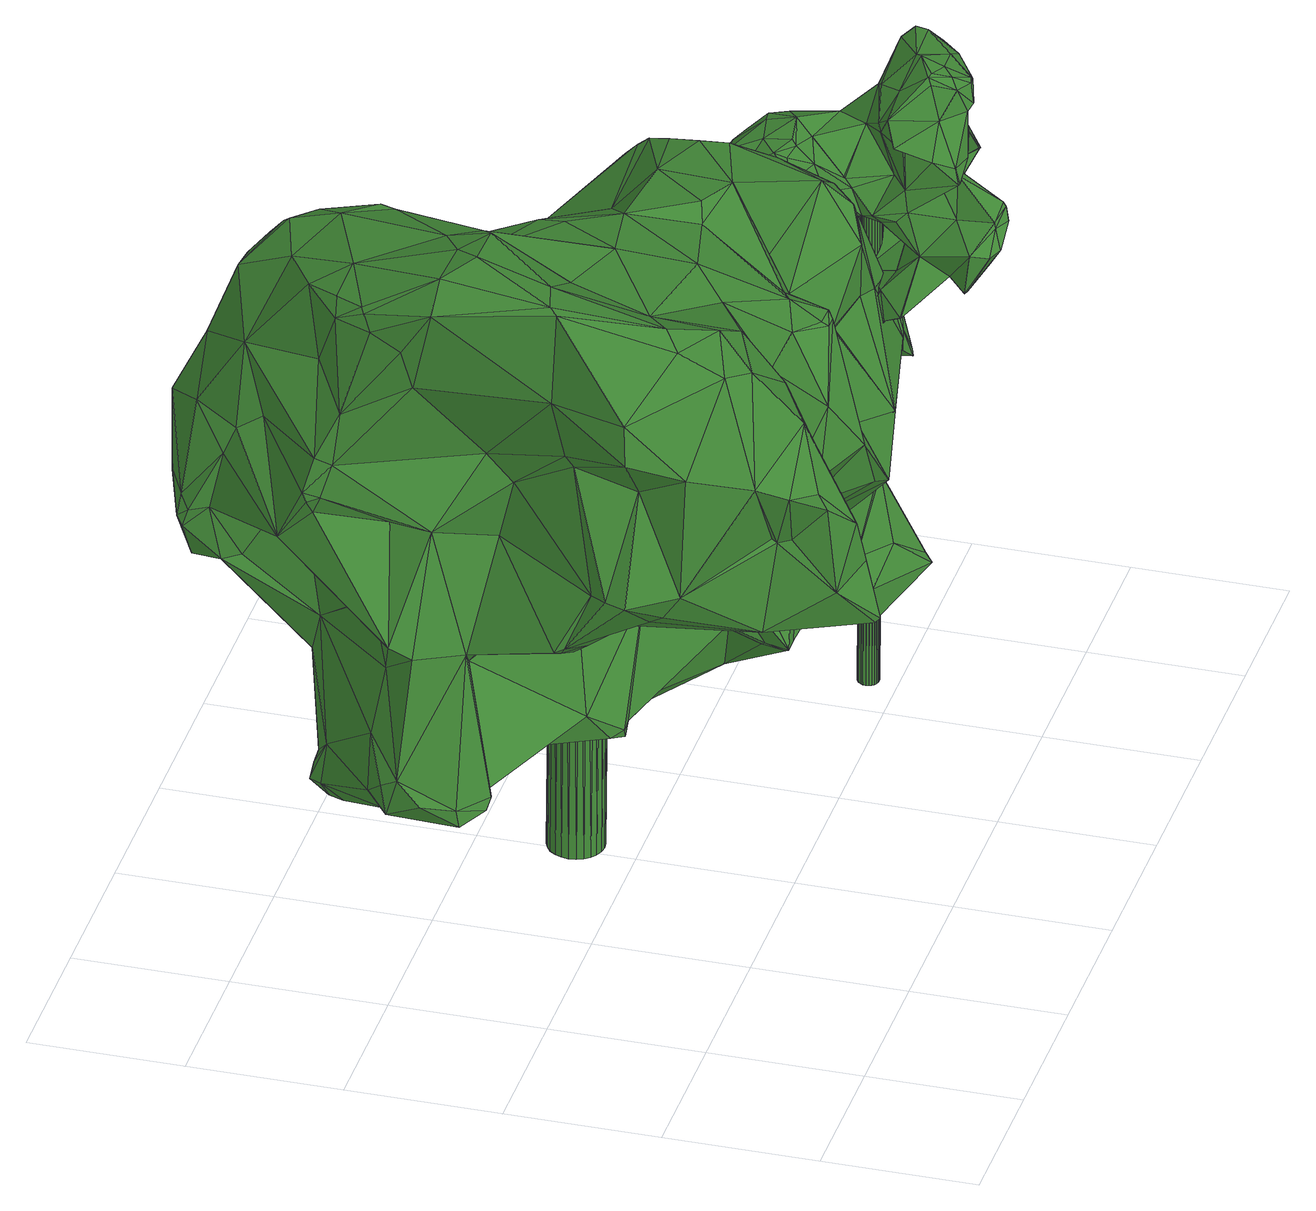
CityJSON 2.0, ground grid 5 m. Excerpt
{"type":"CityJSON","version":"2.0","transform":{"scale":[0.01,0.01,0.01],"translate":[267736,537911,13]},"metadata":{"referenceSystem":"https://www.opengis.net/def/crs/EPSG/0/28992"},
"CityObjects":{
"tree1":{"type":"SolitaryVegetationObject","attributes":{"gtid":19,"crown_width_m":21.05,"crown_median_z":27.2,"crown_r50_m":0.529,"crown_porosity":0.832,"trunk_H_m":13.87,"trunk_DBH_m":1.8,"trunk_radius_m":0.899,"trunk_base_height_m":13.33,"original_gtid":"19"},"geometry":[{"type":"Solid","lod":"3","boundaries":[[[[0,1,2]],[[3,4,5]],[[6,7,8]],[[9,10,11]],[[12,13,14]],[[15,16,17]],[[18,19,20]],[[21,22,23]],[[24,25,26]],[[27,28,29]],[[10,30,11]],[[31,32,33]],[[34,35,36]],[[37,34,36]],[[25,24,38]],[[39,40,41]],[[32,42,43]],[[44,45,46]],[[44,46,47]],[[48,34,37]],[[49,22,50]],[[51,52,53]],[[54,55,56]],[[49,50,57]],[[33,58,31]],[[59,60,61]],[[62,63,64]],[[65,66,67]],[[68,64,69]],[[70,71,72]],[[29,28,26]],[[31,26,28]],[[73,74,75]],[[76,77,78]],[[78,77,79]],[[80,81,43]],[[82,81,80]],[[21,50,22]],[[2,83,84]],[[82,85,81]],[[29,86,27]],[[87,32,88]],[[89,90,91]],[[92,93,94]],[[87,33,32]],[[95,96,97]],[[98,99,100]],[[68,101,62]],[[102,103,104]],[[105,106,107]],[[108,61,109]],[[110,111,20]],[[112,111,110]],[[113,114,115]],[[116,117,4]],[[76,78,118]],[[29,25,86]],[[119,55,120]],[[121,120,122]],[[70,123,6]],[[36,35,124]],[[125,126,127]],[[128,127,126]],[[129,130,131]],[[100,99,132]],[[133,5,4]],[[44,49,45]],[[134,135,136]],[[137,138,139]],[[137,139,85]],[[140,116,3]],[[78,141,118]],[[142,141,78]],[[143,144,145]],[[2,1,146]],[[75,74,24]],[[63,19,147]],[[148,149,138]],[[150,151,152]],[[150,152,153]],[[154,35,155]],[[156,61,108]],[[157,158,159]],[[160,161,5]],[[116,4,3]],[[162,163,164]],[[165,116,79]],[[166,167,1]],[[160,168,169]],[[129,68,170]],[[171,172,173]],[[174,175,176]],[[177,178,179]],[[168,60,59]],[[7,180,170]],[[160,163,162]],[[37,96,48]],[[181,96,37]],[[182,152,151]],[[85,183,184]],[[83,40,185]],[[7,170,68]],[[186,187,188]],[[189,188,187]],[[181,97,96]],[[63,62,19]],[[190,189,48]],[[191,124,154]],[[97,136,192]],[[193,114,113]],[[32,43,88]],[[50,21,193]],[[50,193,123]],[[137,82,9]],[[194,195,196]],[[194,196,155]],[[97,192,95]],[[197,192,135]],[[197,95,192]],[[198,199,53]],[[200,124,191]],[[39,185,40]],[[201,197,202]],[[135,202,197]],[[6,8,203]],[[140,142,116]],[[204,42,40]],[[191,205,200]],[[200,205,138]],[[202,135,206]],[[205,191,155]],[[155,148,205]],[[43,204,80]],[[193,173,207]],[[123,113,208]],[[6,123,208]],[[115,208,113]],[[198,209,199]],[[154,124,35]],[[195,194,34]],[[69,64,63]],[[55,54,122]],[[27,210,28]],[[166,1,211]],[[48,189,34]],[[48,212,190]],[[96,212,48]],[[92,94,213]],[[68,69,7]],[[7,69,8]],[[55,119,59]],[[148,138,205]],[[68,62,64]],[[15,214,16]],[[198,16,214]],[[88,184,75]],[[26,25,29]],[[8,69,63]],[[199,209,215]],[[216,177,14]],[[191,154,155]],[[116,165,117]],[[127,174,125]],[[162,217,160]],[[216,14,13]],[[81,85,184]],[[81,184,88]],[[24,74,218]],[[2,84,130]],[[131,130,84]],[[219,220,221]],[[31,58,26]],[[67,222,223]],[[147,18,224]],[[0,211,1]],[[12,225,24]],[[14,225,12]],[[49,23,22]],[[3,5,161]],[[117,133,4]],[[3,161,169]],[[160,169,161]],[[226,168,59]],[[41,31,210]],[[197,201,104]],[[197,104,95]],[[217,227,228]],[[53,52,229]],[[53,229,198]],[[193,113,123]],[[230,231,26]],[[232,183,139]],[[85,139,183]],[[33,87,58]],[[66,164,163]],[[170,233,234]],[[235,159,236]],[[63,147,203]],[[63,203,8]],[[138,11,200]],[[137,11,138]],[[200,11,30]],[[237,188,238]],[[133,163,160]],[[133,160,5]],[[224,203,147]],[[170,234,129]],[[85,82,137]],[[3,169,140]],[[36,206,134]],[[36,134,37]],[[124,206,36]],[[9,11,137]],[[80,9,82]],[[17,71,15]],[[239,240,241]],[[240,94,241]],[[242,30,10]],[[43,81,88]],[[121,44,120]],[[136,97,181]],[[132,118,89]],[[243,244,245]],[[243,246,244]],[[136,181,37]],[[37,134,136]],[[206,135,134]],[[247,248,249]],[[192,136,135]],[[46,45,250]],[[251,212,103]],[[71,70,203]],[[71,203,224]],[[252,213,243]],[[18,147,19]],[[253,254,255]],[[86,38,256]],[[27,86,256]],[[257,214,15]],[[190,251,156]],[[116,142,79]],[[258,259,248]],[[260,140,261]],[[260,261,262]],[[28,210,31]],[[153,152,222]],[[222,152,182]],[[6,203,70]],[[263,73,264]],[[24,218,12]],[[265,242,266]],[[167,266,242]],[[232,267,268]],[[155,196,148]],[[168,140,169]],[[145,269,125]],[[260,262,270]],[[271,21,23]],[[271,23,102]],[[139,128,126]],[[138,149,128]],[[80,146,9]],[[65,223,144]],[[53,272,51]],[[237,273,274]],[[275,258,276]],[[277,13,12]],[[236,159,158]],[[80,204,146]],[[53,199,278]],[[208,180,6]],[[279,127,195]],[[46,280,47]],[[61,281,59]],[[43,42,204]],[[132,99,76]],[[195,34,282]],[[195,282,279]],[[283,101,68]],[[103,23,122]],[[67,223,65]],[[146,204,83]],[[234,284,129]],[[285,255,286]],[[253,255,285]],[[9,146,10]],[[283,129,101]],[[59,281,55]],[[138,128,139]],[[24,225,38]],[[107,93,92]],[[41,32,31]],[[166,211,172]],[[257,287,209]],[[98,100,288]],[[289,262,261]],[[24,231,75]],[[75,231,290]],[[39,291,292]],[[47,120,44]],[[258,293,259]],[[209,198,214]],[[209,214,257]],[[156,281,61]],[[267,125,269]],[[267,269,294]],[[101,129,131]],[[277,12,218]],[[119,120,47]],[[54,56,103]],[[51,249,245]],[[272,249,51]],[[62,111,112]],[[217,168,160]],[[30,265,200]],[[200,265,124]],[[30,242,265]],[[124,266,206]],[[265,266,124]],[[215,18,20]],[[215,287,18]],[[256,293,275]],[[275,276,291]],[[139,126,232]],[[13,295,216]],[[261,140,168]],[[275,293,258]],[[296,56,281]],[[164,144,162]],[[230,87,231]],[[252,92,213]],[[229,297,298]],[[257,15,224]],[[294,277,263]],[[106,256,38]],[[148,196,149]],[[253,16,229]],[[93,179,178]],[[42,32,41]],[[207,115,114]],[[173,172,207]],[[207,172,0]],[[271,173,193]],[[21,271,193]],[[102,23,103]],[[193,207,114]],[[232,268,183]],[[121,49,44]],[[244,297,52]],[[143,145,125]],[[89,299,132]],[[246,243,158]],[[66,144,164]],[[107,106,93]],[[287,257,18]],[[162,227,217]],[[145,223,182]],[[145,216,295]],[[295,300,145]],[[295,277,300]],[[295,13,277]],[[223,222,182]],[[143,125,301]],[[112,20,19]],[[112,19,62]],[[302,111,101]],[[142,260,141]],[[248,20,303]],[[158,299,236]],[[299,91,236]],[[299,89,91]],[[298,254,253]],[[298,253,229]],[[261,168,304]],[[78,79,142]],[[79,77,165]],[[117,165,77]],[[305,46,250]],[[46,305,280]],[[235,280,305]],[[163,133,77]],[[117,77,133]],[[163,77,66]],[[215,209,287]],[[59,119,306]],[[47,306,119]],[[66,77,67]],[[235,157,159]],[[224,15,71]],[[220,286,221]],[[248,247,20]],[[247,215,20]],[[246,297,244]],[[298,297,246]],[[144,227,162]],[[301,227,143]],[[103,122,54]],[[70,72,307]],[[123,70,307]],[[153,76,150]],[[109,61,60]],[[126,267,232]],[[202,308,201]],[[173,271,104]],[[173,104,201]],[[102,104,271]],[[217,228,309]],[[186,309,228]],[[301,228,227]],[[186,228,301]],[[241,310,150]],[[73,263,277]],[[38,86,25]],[[167,242,311]],[[167,311,1]],[[38,225,106]],[[234,233,284]],[[294,300,277]],[[223,145,144]],[[291,276,302]],[[65,144,66]],[[0,312,284]],[[39,292,185]],[[151,150,310]],[[101,131,313]],[[302,101,313]],[[260,142,140]],[[132,314,243]],[[132,243,315]],[[243,314,158]],[[299,158,314]],[[207,0,284]],[[122,23,49]],[[275,39,210]],[[144,143,227]],[[105,256,106]],[[57,50,250]],[[294,269,300]],[[291,302,313]],[[239,288,315]],[[239,241,288]],[[172,211,0]],[[249,252,245]],[[93,241,94]],[[243,245,252]],[[316,301,125]],[[300,269,145]],[[276,317,302]],[[111,302,317]],[[241,150,98]],[[14,177,225]],[[115,284,233]],[[207,284,115]],[[41,40,42]],[[83,204,40]],[[18,257,224]],[[283,68,129]],[[251,190,212]],[[235,305,219]],[[235,219,221]],[[176,301,316]],[[256,210,27]],[[256,275,210]],[[220,307,318]],[[307,220,219]],[[121,122,49]],[[57,45,49]],[[306,91,90]],[[306,90,289]],[[219,250,307]],[[57,250,45]],[[305,250,219]],[[47,280,91]],[[281,56,55]],[[67,153,222]],[[67,77,153]],[[76,153,77]],[[254,221,286]],[[285,286,220]],[[17,72,71]],[[195,127,196]],[[313,292,291]],[[313,319,292]],[[10,311,242]],[[150,99,98]],[[105,293,256]],[[259,293,105]],[[107,259,105]],[[76,99,150]],[[39,275,291]],[[128,196,127]],[[149,196,128]],[[296,281,156]],[[101,111,62]],[[112,110,20]],[[106,225,320]],[[106,320,93]],[[307,72,318]],[[220,72,285]],[[220,318,72]],[[285,17,16]],[[17,285,72]],[[130,0,2]],[[126,125,267]],[[84,83,185]],[[270,289,90]],[[236,280,235]],[[91,280,236]],[[270,90,89]],[[186,274,309]],[[217,309,274]],[[274,273,217]],[[41,210,321]],[[39,321,210]],[[39,41,321]],[[286,255,254]],[[282,34,187]],[[189,187,34]],[[282,187,186]],[[282,186,279]],[[146,1,311]],[[146,311,10]],[[258,317,276]],[[20,317,258]],[[74,73,218]],[[6,180,7]],[[213,240,243]],[[240,213,94]],[[249,248,259]],[[155,35,194]],[[176,175,186]],[[186,175,279]],[[237,238,109]],[[171,173,308]],[[156,322,190]],[[108,322,156]],[[34,194,35]],[[76,118,132]],[[173,201,308]],[[296,156,251]],[[247,272,278]],[[84,185,319]],[[185,292,319]],[[118,141,89]],[[89,141,260]],[[130,312,0]],[[221,254,157]],[[221,157,235]],[[253,285,16]],[[93,320,177]],[[225,177,320]],[[270,262,289]],[[98,288,241]],[[217,60,168]],[[273,60,217]],[[237,186,188]],[[237,274,186]],[[229,52,297]],[[20,258,303]],[[248,303,258]],[[323,157,246]],[[298,246,157]],[[298,157,254]],[[323,158,157]],[[323,246,158]],[[109,238,108]],[[132,288,100]],[[132,315,288]],[[259,252,249]],[[259,107,92]],[[259,92,252]],[[310,178,177]],[[261,304,289]],[[168,226,304]],[[91,306,47]],[[104,103,324]],[[104,324,95]],[[226,59,306]],[[306,289,304]],[[226,306,304]],[[166,172,171]],[[277,218,73]],[[93,177,179]],[[270,89,260]],[[131,84,313]],[[84,319,313]],[[284,312,129]],[[238,188,322]],[[308,325,171]],[[166,171,325]],[[166,325,167]],[[238,322,108]],[[237,60,273]],[[176,186,301]],[[174,279,175]],[[51,244,52]],[[237,109,60]],[[51,245,244]],[[247,249,272]],[[310,177,326]],[[216,326,177]],[[189,190,322]],[[26,58,230]],[[176,316,174]],[[127,279,174]],[[316,125,174]],[[20,111,317]],[[145,326,216]],[[151,326,145]],[[182,151,145]],[[151,310,326]],[[123,250,50]],[[123,307,250]],[[103,212,96]],[[215,278,199]],[[247,278,215]],[[53,278,272]],[[88,231,87]],[[290,231,88]],[[146,83,2]],[[239,315,243]],[[243,240,239]],[[93,178,241]],[[241,178,310]],[[115,180,208]],[[263,268,294]],[[267,294,268]],[[132,299,314]],[[251,56,296]],[[251,103,56]],[[264,183,268]],[[264,268,263]],[[55,122,120]],[[75,290,88]],[[308,202,325]],[[229,16,198]],[[206,325,202]],[[189,322,188]],[[183,264,184]],[[266,325,206]],[[167,325,266]],[[75,264,73]],[[184,264,75]],[[95,324,96]],[[103,96,324]],[[129,312,130]],[[87,230,58]],[[24,26,231]],[[170,180,233]],[[233,180,115]],[[327,328,329]],[[327,329,330]],[[330,329,331]],[[330,331,332]],[[329,328,333]],[[329,333,331]],[[331,333,334]],[[331,334,332]],[[333,328,335]],[[333,335,334]],[[334,335,336]],[[334,336,332]],[[335,328,337]],[[335,337,336]],[[336,337,338]],[[336,338,332]],[[337,328,339]],[[337,339,338]],[[338,339,340]],[[338,340,332]],[[339,328,341]],[[339,341,340]],[[340,341,342]],[[340,342,332]],[[341,328,343]],[[341,343,342]],[[342,343,344]],[[342,344,332]],[[343,328,345]],[[343,345,344]],[[344,345,346]],[[344,346,332]],[[345,328,347]],[[345,347,346]],[[346,347,348]],[[346,348,332]],[[347,328,349]],[[347,349,348]],[[348,349,350]],[[348,350,332]],[[349,328,351]],[[349,351,350]],[[350,351,352]],[[350,352,332]],[[351,328,353]],[[351,353,352]],[[352,353,354]],[[352,354,332]],[[353,328,355]],[[353,355,354]],[[354,355,356]],[[354,356,332]],[[355,328,357]],[[355,357,356]],[[356,357,358]],[[356,358,332]],[[357,328,359]],[[357,359,358]],[[358,359,360]],[[358,360,332]],[[359,328,361]],[[359,361,360]],[[360,361,362]],[[360,362,332]],[[361,328,363]],[[361,363,362]],[[362,363,364]],[[362,364,332]],[[363,328,365]],[[363,365,364]],[[364,365,366]],[[364,366,332]],[[365,328,367]],[[365,367,366]],[[366,367,368]],[[366,368,332]],[[367,328,369]],[[367,369,368]],[[368,369,370]],[[368,370,332]],[[369,328,371]],[[369,371,370]],[[370,371,372]],[[370,372,332]],[[371,328,373]],[[371,373,372]],[[372,373,374]],[[372,374,332]],[[373,328,375]],[[373,375,374]],[[374,375,376]],[[374,376,332]],[[375,328,327]],[[375,327,376]],[[376,327,330]],[[376,330,332]]]]}]},
"tree2":{"type":"SolitaryVegetationObject","attributes":{"gtid":37,"crown_width_m":7.68,"crown_median_z":29.99,"crown_r50_m":0.344,"crown_porosity":0.895,"trunk_H_m":16.76,"trunk_DBH_m":0.678,"trunk_radius_m":0.339,"trunk_base_height_m":13.23,"original_gtid":"37"},"geometry":[{"type":"Solid","lod":"3","boundaries":[[[[377,378,379]],[[380,381,382]],[[383,384,385]],[[386,379,387]],[[386,388,379]],[[389,390,391]],[[389,392,390]],[[393,394,395]],[[378,396,397]],[[398,399,400]],[[401,402,403]],[[383,404,405]],[[406,383,405]],[[407,408,409]],[[410,411,412]],[[385,413,414]],[[393,415,416]],[[417,418,419]],[[382,407,420]],[[394,421,422]],[[422,395,394]],[[423,424,425]],[[426,425,424]],[[427,424,428]],[[429,423,425]],[[430,431,432]],[[432,431,433]],[[434,435,436]],[[437,438,439]],[[440,441,429]],[[384,442,385]],[[422,443,444]],[[444,443,445]],[[446,447,448]],[[449,450,451]],[[452,453,454]],[[426,424,427]],[[419,455,426]],[[456,457,391]],[[458,459,460]],[[461,462,463]],[[464,465,466]],[[430,467,431]],[[464,412,465]],[[468,465,412]],[[469,470,402]],[[407,382,408]],[[471,463,462]],[[471,462,472]],[[456,473,474]],[[475,476,477]],[[478,479,413]],[[433,480,432]],[[471,481,463]],[[482,483,484]],[[485,486,487]],[[488,487,486]],[[489,490,491]],[[400,474,473]],[[431,467,492]],[[444,395,422]],[[493,494,495]],[[420,496,497]],[[498,499,500]],[[498,501,499]],[[502,503,504]],[[403,476,475]],[[497,505,506]],[[482,484,507]],[[449,508,450]],[[508,442,384]],[[508,384,509]],[[448,437,510]],[[444,439,438]],[[464,436,435]],[[420,409,496]],[[406,511,512]],[[448,510,446]],[[393,416,421]],[[416,513,421]],[[514,515,516]],[[517,399,398]],[[399,517,389]],[[481,518,480]],[[433,481,480]],[[480,519,432]],[[451,436,520]],[[431,492,433]],[[461,492,467]],[[521,522,446]],[[518,519,480]],[[437,448,393]],[[447,393,448]],[[398,400,430]],[[461,433,492]],[[461,481,433]],[[432,519,430]],[[398,519,517]],[[430,519,398]],[[457,456,474]],[[400,399,457]],[[474,400,457]],[[399,389,457]],[[380,382,523]],[[382,505,523]],[[524,525,454]],[[526,527,528]],[[529,515,514]],[[447,530,415]],[[440,531,532]],[[447,415,393]],[[533,442,449]],[[534,529,514]],[[460,459,510]],[[446,510,459]],[[535,522,521]],[[536,537,538]],[[419,418,455]],[[530,447,522]],[[510,437,439]],[[510,439,460]],[[491,539,489]],[[504,439,444]],[[460,439,504]],[[540,541,542]],[[444,438,395]],[[414,404,385]],[[395,438,437]],[[543,478,413]],[[393,395,437]],[[475,507,401]],[[475,401,403]],[[421,394,393]],[[508,449,442]],[[542,544,540]],[[482,507,475]],[[545,515,521]],[[378,397,546]],[[547,548,549]],[[523,550,551]],[[552,553,554]],[[381,408,382]],[[477,476,555]],[[420,407,409]],[[542,556,544]],[[556,540,544]],[[556,493,540]],[[458,557,491]],[[520,558,533]],[[540,495,541]],[[559,541,495]],[[512,511,560]],[[543,413,385]],[[543,385,442]],[[561,562,563]],[[561,497,562]],[[564,528,527]],[[565,413,479]],[[378,566,387]],[[567,568,569]],[[567,569,570]],[[430,473,467]],[[559,443,421]],[[475,483,482]],[[571,524,454]],[[572,561,573]],[[507,484,401]],[[419,574,417]],[[575,511,405]],[[576,511,575]],[[534,473,456]],[[478,543,414]],[[446,522,447]],[[577,396,503]],[[377,503,396]],[[575,578,579]],[[400,473,430]],[[577,494,493]],[[392,389,580]],[[549,560,581]],[[560,582,581]],[[543,558,414]],[[583,517,584]],[[553,585,554]],[[505,420,506]],[[509,551,586]],[[427,568,587]],[[588,574,589]],[[590,558,520]],[[563,591,592]],[[582,579,581]],[[564,593,528]],[[435,580,594]],[[458,446,459]],[[559,513,595]],[[493,495,540]],[[562,497,496]],[[595,496,409]],[[402,470,596]],[[497,506,420]],[[536,429,537]],[[597,452,526]],[[412,594,580]],[[460,557,458]],[[533,449,520]],[[598,599,549]],[[549,599,498]],[[571,585,553]],[[481,461,463]],[[600,466,465]],[[600,601,466]],[[456,529,534]],[[420,505,382]],[[391,529,456]],[[583,410,389]],[[595,513,563]],[[418,537,455]],[[587,602,427]],[[526,603,597]],[[381,556,408]],[[468,412,411]],[[549,554,571]],[[601,604,564]],[[546,501,498]],[[535,591,605]],[[402,596,403]],[[597,606,388]],[[424,569,428]],[[555,476,403]],[[576,596,511]],[[514,516,462]],[[557,504,491]],[[383,551,384]],[[384,551,509]],[[607,608,488]],[[477,555,576]],[[537,417,538]],[[517,583,389]],[[533,558,442]],[[543,442,558]],[[402,484,469]],[[401,484,402]],[[521,515,529]],[[426,574,419]],[[427,574,426]],[[522,535,605]],[[549,498,560]],[[520,449,451]],[[504,557,460]],[[609,549,548]],[[609,610,549]],[[428,569,427]],[[568,427,569]],[[466,601,588]],[[493,611,577]],[[397,577,611]],[[589,612,613]],[[559,614,541]],[[515,615,490]],[[565,479,478]],[[552,607,553]],[[487,488,608]],[[616,487,608]],[[475,477,483]],[[421,443,422]],[[378,387,379]],[[542,408,556]],[[483,469,484]],[[555,403,596]],[[498,500,560]],[[503,377,539]],[[617,531,552]],[[389,391,457]],[[555,596,576]],[[406,405,511]],[[607,552,608]],[[515,545,615]],[[577,445,494]],[[415,513,416]],[[501,397,618]],[[486,607,488]],[[525,608,531]],[[616,608,525]],[[423,441,424]],[[415,605,513]],[[591,513,605]],[[619,620,621]],[[574,612,589]],[[519,622,517]],[[562,595,563]],[[562,496,595]],[[588,589,466]],[[486,485,607]],[[552,581,617]],[[378,377,396]],[[452,597,388]],[[452,388,453]],[[527,538,564]],[[565,478,414]],[[565,414,413]],[[585,571,554]],[[597,623,516]],[[396,577,397]],[[590,575,558]],[[429,441,423]],[[624,620,619]],[[535,620,624]],[[466,625,464]],[[528,603,526]],[[563,592,573]],[[563,573,561]],[[550,586,551]],[[569,424,440]],[[500,512,560]],[[500,406,512]],[[613,612,602]],[[522,605,530]],[[545,521,446]],[[516,606,597]],[[454,429,536]],[[454,536,452]],[[379,388,489]],[[379,489,539]],[[453,386,454]],[[417,537,418]],[[625,626,464]],[[491,545,458]],[[454,547,571]],[[458,545,446]],[[627,547,454]],[[575,405,558]],[[502,504,444]],[[489,388,606]],[[504,539,491]],[[503,539,504]],[[397,611,618]],[[553,607,485]],[[526,452,628]],[[453,388,386]],[[440,424,441]],[[521,529,629]],[[380,630,381]],[[547,609,548]],[[571,616,524]],[[468,411,584]],[[583,584,411]],[[471,528,593]],[[471,593,481]],[[481,593,518]],[[462,623,472]],[[516,623,462]],[[631,472,623]],[[631,623,597]],[[467,473,632]],[[485,487,616]],[[572,509,586]],[[591,624,592]],[[587,568,633]],[[556,611,493]],[[581,554,549]],[[579,578,634]],[[426,455,425]],[[425,455,429]],[[560,511,582]],[[579,582,511]],[[434,635,435]],[[624,619,636]],[[604,465,468]],[[552,531,608]],[[539,377,379]],[[572,586,561]],[[550,561,586]],[[551,383,523]],[[501,546,397]],[[550,497,561]],[[497,550,505]],[[633,568,578]],[[415,530,605]],[[523,505,550]],[[520,436,464]],[[563,513,591]],[[591,535,624]],[[629,637,521]],[[387,627,386]],[[454,386,627]],[[389,410,580]],[[509,450,508]],[[589,625,466]],[[427,602,612]],[[427,612,574]],[[633,626,613]],[[471,603,528]],[[472,603,471]],[[520,464,626]],[[387,566,627]],[[450,509,572]],[[450,572,573]],[[381,611,556]],[[381,630,611]],[[600,465,604]],[[601,600,604]],[[622,604,584]],[[622,584,517]],[[392,580,435]],[[444,445,502]],[[414,558,405]],[[500,499,406]],[[521,638,620]],[[521,620,535]],[[638,635,620]],[[434,620,635]],[[620,434,621]],[[618,611,630]],[[417,574,588]],[[536,628,452]],[[462,632,514]],[[451,434,436]],[[434,451,621]],[[581,552,554]],[[417,588,601]],[[409,408,614]],[[412,580,410]],[[383,639,523]],[[547,549,571]],[[498,599,546]],[[521,637,638]],[[567,570,617]],[[537,429,455]],[[631,603,472]],[[597,603,631]],[[385,404,383]],[[405,404,414]],[[520,626,590]],[[380,499,618]],[[501,618,499]],[[464,594,412]],[[534,514,632]],[[545,490,615]],[[545,491,490]],[[587,633,602]],[[633,613,602]],[[633,578,575]],[[531,440,525]],[[570,569,440]],[[525,440,454]],[[391,629,529]],[[440,429,454]],[[523,406,499]],[[380,523,499]],[[640,451,450]],[[566,378,610]],[[641,566,610]],[[409,642,595]],[[515,606,516]],[[490,606,515]],[[489,606,490]],[[575,579,470]],[[511,470,579]],[[627,609,547]],[[566,609,627]],[[641,610,609]],[[641,609,566]],[[576,470,477]],[[575,470,576]],[[601,564,538]],[[601,538,417]],[[541,614,542]],[[625,613,626]],[[542,614,408]],[[617,532,531]],[[570,532,617]],[[440,532,570]],[[595,642,559]],[[483,477,470]],[[469,483,470]],[[519,518,622]],[[598,546,599]],[[564,604,622]],[[618,630,380]],[[635,390,392]],[[635,638,390]],[[391,390,629]],[[638,637,390]],[[629,390,637]],[[564,622,593]],[[518,593,622]],[[534,632,473]],[[467,632,461]],[[462,461,632]],[[592,636,573]],[[624,636,592]],[[583,411,410]],[[635,392,435]],[[435,594,464]],[[619,621,636]],[[589,613,625]],[[378,598,610]],[[549,610,598]],[[378,546,598]],[[596,470,511]],[[559,494,443]],[[559,495,494]],[[559,643,513]],[[421,513,643]],[[421,643,559]],[[494,445,443]],[[502,577,503]],[[502,445,577]],[[628,536,538]],[[628,538,526]],[[526,538,527]],[[468,584,604]],[[617,578,567]],[[634,578,617]],[[567,578,568]],[[406,523,639]],[[406,639,383]],[[573,636,450]],[[621,451,636]],[[640,636,451]],[[640,450,636]],[[581,579,634]],[[634,617,581]],[[559,642,614]],[[409,614,642]],[[633,575,626]],[[590,626,575]],[[571,553,616]],[[485,616,553]],[[525,524,616]],[[644,645,646]],[[644,646,647]],[[647,646,648]],[[647,648,649]],[[646,645,650]],[[646,650,648]],[[648,650,651]],[[648,651,649]],[[650,645,652]],[[650,652,651]],[[651,652,653]],[[651,653,649]],[[652,645,654]],[[652,654,653]],[[653,654,655]],[[653,655,649]],[[654,645,656]],[[654,656,655]],[[655,656,657]],[[655,657,649]],[[656,645,658]],[[656,658,657]],[[657,658,659]],[[657,659,649]],[[658,645,660]],[[658,660,659]],[[659,660,661]],[[659,661,649]],[[660,645,662]],[[660,662,661]],[[661,662,663]],[[661,663,649]],[[662,645,664]],[[662,664,663]],[[663,664,665]],[[663,665,649]],[[664,645,666]],[[664,666,665]],[[665,666,667]],[[665,667,649]],[[666,645,668]],[[666,668,667]],[[667,668,669]],[[667,669,649]],[[668,645,670]],[[668,670,669]],[[669,670,671]],[[669,671,649]],[[670,645,672]],[[670,672,671]],[[671,672,673]],[[671,673,649]],[[672,645,674]],[[672,674,673]],[[673,674,675]],[[673,675,649]],[[674,645,676]],[[674,676,675]],[[675,676,677]],[[675,677,649]],[[676,645,678]],[[676,678,677]],[[677,678,679]],[[677,679,649]],[[678,645,680]],[[678,680,679]],[[679,680,681]],[[679,681,649]],[[680,645,682]],[[680,682,681]],[[681,682,683]],[[681,683,649]],[[682,645,684]],[[682,684,683]],[[683,684,685]],[[683,685,649]],[[684,645,686]],[[684,686,685]],[[685,686,687]],[[685,687,649]],[[686,645,688]],[[686,688,687]],[[687,688,689]],[[687,689,649]],[[688,645,690]],[[688,690,689]],[[689,690,691]],[[689,691,649]],[[690,645,692]],[[690,692,691]],[[691,692,693]],[[691,693,649]],[[692,645,644]],[[692,644,693]],[[693,644,647]],[[693,647,649]]]]}]}
},
"vertices":[
[1222,1099,2189],[956,1053,2233],[1056,821,2156],[555,1849,474],[478,1819,433],[460,1876,494],[2068,1082,1834],[1973,827,1980],[2025,649,1848],[408,739,2332],[426,1108,2409],[291,1072,2424],[251,814,1351],[242,938,1263],[374,907,1261],[2161,706,1042],[2089,859,821],[2205,866,1019],[2149,480,1285],[1965,517,1567],[1727,387,1294],[1645,1701,1624],[1621,1718,1543],[1585,1720,1538],[377,428,1314],[526,113,1313],[433,209,1459],[609,212,1480],[558,151,1510],[532,99,1329],[434,1341,2472],[516,169,1665],[509,333,2000],[410,260,1819],[582,2114,1945],[480,1885,2254],[604,1972,2264],[675,2161,2159],[600,389,1342],[1040,406,1725],[805,520,1979],[732,370,1804],[673,437,2029],[443,478,2197],[1459,1595,1120],[1524,1586,1106],[1563,1540,1029],[1234,1687,979],[739,2277,1863],[1615,1721,1450],[1778,1675,1526],[1505,395,668],[1739,546,592],[1818,295,711],[1156,1957,1406],[1154,1955,1335],[1086,2018,1396],[1689,1671,1410],[427,235,1754],[890,2087,1075],[653,2209,1108],[690,2311,1089],[1862,529,1783],[2003,587,1812],[1931,574,1879],[99,1429,684],[138,1546,617],[134,1314,612],[1920,671,1955],[2013,659,1890],[2151,1037,1484],[2239,823,1159],[2154,955,1049],[113,787,1494],[192,690,1435],[181,632,1521],[610,1414,576],[289,1595,541],[637,1433,542],[627,1609,446],[565,614,2253],[382,547,2203],[351,687,2287],[965,716,2091],[1231,582,1966],[147,798,2128],[585,206,1390],[329,330,1834],[270,420,1889],[928,1329,549],[1105,1456,885],[1219,1440,809],[1053,534,820],[986,752,1138],[1068,612,826],[961,2042,2097],[799,2225,1936],[873,2117,2162],[702,951,679],[684,991,652],[708,952,651],[1528,664,1788],[1222,1713,1596],[1077,2062,1602],[1106,1802,1946],[1154,528,1424],[899,542,1425],[1103,722,1165],[639,2345,1250],[633,2326,1218],[1682,566,1587],[1639,559,1613],[1874,538,1592],[1951,1299,1926],[1840,1227,2040],[1841,1192,2067],[578,1745,422],[478,1774,422],[843,1322,570],[1131,1764,1031],[1190,1759,1127],[1277,1553,1258],[1174,1894,1445],[2072,1440,1652],[494,1748,2342],[303,1448,1546],[441,1314,1768],[269,1751,1754],[294,1505,2060],[1561,852,2137],[1335,884,2117],[1287,613,1950],[875,1100,558],[438,1835,497],[775,2027,2287],[887,1964,2262],[814,2056,2250],[265,1045,2414],[239,1433,2359],[270,1063,2094],[623,1834,557],[722,1510,526],[697,1557,493],[177,1474,1158],[127,1509,748],[286,1335,1135],[617,847,2231],[2082,520,1542],[297,1641,2234],[275,1538,2192],[663,1061,732],[523,1393,959],[306,1276,648],[338,1312,623],[401,1774,2278],[357,1766,2228],[757,2391,1338],[1721,1104,711],[1255,1139,811],[1633,1223,981],[421,1811,652],[510,1877,521],[254,1626,826],[207,1622,651],[150,1568,710],[564,1730,417],[786,1429,2263],[687,1393,2405],[634,1917,851],[539,1870,551],[1843,939,2091],[981,1568,2161],[1123,1340,2188],[1315,1493,1992],[255,1786,1641],[246,1827,1623],[272,1814,1576],[590,937,1333],[829,1027,1192],[888,996,1225],[1903,968,2033],[774,2158,2144],[257,1247,659],[127,789,1997],[204,621,1927],[1099,535,1934],[307,1936,1445],[638,2157,1596],[634,2196,1502],[682,2294,1648],[782,2399,1610],[345,1680,2289],[917,2064,2177],[1632,1511,1798],[475,1852,1994],[278,1810,1764],[310,1739,1914],[993,1925,2147],[1972,501,659],[1833,320,733],[345,1435,2432],[1048,1826,2122],[880,1770,2318],[2097,699,1555],[678,576,2187],[324,1667,2279],[760,1862,2342],[1533,1225,1997],[2013,1260,1882],[1934,656,880],[710,338,1679],[1107,1253,2204],[833,2298,1616],[1071,548,806],[2049,726,869],[1786,449,1025],[306,1002,1190],[594,1880,996],[207,735,1404],[1720,1290,1029],[2029,1087,961],[1809,1206,881],[229,1256,626],[130,1323,670],[2263,577,1202],[530,555,1382],[802,1900,944],[288,1588,1047],[401,1663,1206],[1878,576,602],[421,348,1633],[406,388,1625],[279,1021,1905],[1803,1118,2102],[1783,1018,2123],[1628,1378,962],[1217,1286,775],[638,2242,1298],[626,2305,1284],[1173,755,803],[1081,626,812],[927,951,1046],[634,1353,2435],[1239,788,615],[1537,657,676],[1275,611,755],[1427,869,657],[1537,456,871],[1403,560,1001],[1287,519,838],[1754,1499,1313],[892,2249,1521],[1131,540,809],[1887,953,726],[1804,1096,691],[1900,1072,770],[875,434,1465],[2139,680,1078],[1299,287,1324],[1315,589,1093],[725,1515,532],[747,1830,844],[716,1705,918],[145,858,1488],[275,789,1819],[502,1422,2444],[635,1494,2400],[382,1211,1716],[270,992,1877],[414,1266,1497],[762,1378,657],[1253,1613,1679],[1507,395,786],[668,2147,1127],[679,1968,1422],[1144,319,1539],[1274,400,1564],[186,998,1274],[1704,385,836],[246,1839,1655],[1558,1462,973],[867,2189,1197],[646,2074,1648],[1614,777,1818],[1563,1089,2144],[2109,957,827],[1914,1114,849],[1812,547,1019],[762,958,673],[982,1691,958],[408,406,1635],[1227,443,1918],[1191,444,1916],[1265,322,1334],[209,919,1465],[239,1022,1223],[872,2176,1399],[1643,766,633],[1658,800,643],[981,1244,588],[183,1029,1258],[138,1538,1214],[1491,549,1587],[1375,460,1331],[766,1843,861],[1658,1436,1047],[1088,1740,985],[2011,1314,1318],[991,1668,2180],[409,1661,1210],[768,1124,1154],[661,1110,2281],[1409,909,2152],[1247,462,1937],[1197,1069,831],[842,1035,648],[358,1595,1524],[1401,464,1420],[2000,1026,1052],[1182,466,1932],[665,717,1441],[770,404,1769],[667,2338,1313],[1483,925,781],[879,1948,1871],[875,1723,2311],[479,1247,1162],[1115,1196,34],[1025,1195,33],[1112,1219,34],[1105,1181,1420],[1102,1204,1420],[1015,1180,1420],[1102,1241,34],[1093,1226,1421],[1088,1259,34],[1078,1244,1421],[1069,1273,34],[1059,1258,1421],[1047,1282,34],[1038,1267,1421],[1024,1285,34],[1014,1270,1421],[1001,1282,34],[991,1266,1420],[979,1272,33],[970,1257,1420],[961,1258,33],[951,1243,1420],[947,1239,33],[937,1224,1420],[938,1217,33],[928,1202,1419],[935,1194,32],[925,1179,1419],[938,1171,32],[929,1156,1419],[948,1149,32],[938,1134,1419],[962,1131,32],[952,1115,1418],[981,1117,32],[971,1101,1418],[1003,1108,32],[993,1093,1418],[1026,1105,32],[1016,1090,1419],[1049,1108,32],[1040,1093,1419],[1071,1118,32],[1061,1102,1419],[1089,1132,33],[1080,1117,1419],[1103,1151,33],[1094,1136,1420],[1112,1173,33],[1102,1157,1420],
[2051,728,1725],[2071,694,1699],[1980,562,1812],[2275,870,1600],[2153,994,1501],[2327,966,1500],[2500,702,1509],[2542,686,1544],[2531,589,1438],[1982,501,1796],[2021,538,1800],[1952,521,1835],[2360,436,2086],[2290,545,2065],[2302,538,2139],[2278,513,2052],[2140,1012,1910],[2068,1072,1827],[2041,1042,1844],[2092,774,1662],[2108,756,1612],[2328,354,2217],[2383,417,2219],[2364,461,2263],[2228,546,1163],[2188,592,1264],[2270,579,1162],[2528,587,1439],[2437,623,1514],[2319,735,1460],[2320,997,1506],[2158,1004,1489],[2318,1001,1520],[2329,340,1984],[2329,337,1985],[2343,293,1880],[2549,484,1267],[2538,551,1439],[2191,985,1920],[2155,1012,1904],[2144,162,1828],[2137,151,1819],[2126,141,1775],[2378,980,1519],[2077,1073,1820],[2030,1028,1818],[1979,238,1586],[2011,238,1576],[2003,166,1709],[2048,144,1716],[2126,198,1611],[2084,233,1580],[1958,217,1735],[2255,359,2258],[2164,353,2270],[2188,276,2230],[2129,319,2259],[2413,601,1867],[2306,523,1895],[2315,530,1757],[2029,992,1950],[2006,989,1919],[1979,928,1929],[2027,298,1609],[1979,240,1588],[2554,614,1526],[2039,985,1758],[1963,949,1862],[2039,981,1759],[2107,802,2048],[2170,908,2006],[2125,903,2010],[2496,615,1651],[2492,639,1674],[2351,629,1693],[1983,418,1844],[1973,452,1811],[2008,388,1677],[2077,167,1771],[2332,536,2244],[2376,501,2252],[2019,779,2001],[2034,796,2012],[1985,841,1986],[2098,386,2266],[2009,489,2148],[2087,375,2245],[2281,449,1774],[2340,292,1880],[2159,347,1782],[2174,429,2291],[2344,290,1879],[2199,526,1262],[2280,533,1298],[2051,338,2144],[1880,434,2134],[2188,447,2283],[2368,500,2266],[2281,487,1162],[2360,565,1225],[2290,522,1289],[2548,481,1267],[2549,482,1265],[2168,270,2223],[2100,295,2233],[2242,473,1164],[2217,496,1267],[2212,496,1198],[1943,553,1419],[1938,521,1399],[1936,520,1401],[1939,518,1400],[2035,609,1869],[2059,636,1884],[2019,723,1945],[2112,379,2273],[2052,979,1547],[2026,949,1652],[2056,991,1565],[2407,1003,1565],[2431,1001,1567],[2138,697,1541],[2286,772,1571],[2177,677,1533],[2129,752,1600],[2077,844,1830],[2038,770,1786],[1959,779,1910],[2401,951,1550],[2399,962,1542],[2243,475,1162],[2506,639,1669],[2542,730,1588],[2044,890,1994],[2282,567,1460],[2264,645,1511],[2236,960,1787],[2083,538,2086],[2205,611,1996],[2065,527,2064],[2309,339,2112],[2151,257,2164],[2205,276,2216],[2382,535,1626],[2249,706,1999],[2215,854,1994],[2374,846,1576],[1907,421,1512],[1910,420,1510],[2000,263,1959],[2003,261,1960],[2005,273,2013],[2207,573,2145],[2212,951,1931],[1943,440,1511],[2064,473,1575],[2464,582,1608],[2167,554,2170],[2305,821,1908],[2096,296,1771],[2093,175,1783],[2099,292,1930],[2004,686,1861],[2085,1023,1500],[2135,1027,1498],[2145,1022,1481],[2540,549,1442],[2086,1020,1498],[2107,754,1985],[2110,721,1568],[2064,476,1578],[2088,481,1554],[2138,600,1515],[2463,847,1619],[2527,752,1575],[2002,545,1447],[1962,557,1429],[2001,547,1450],[2360,566,1229],[2068,974,1517],[1988,799,1973],[2428,559,1551],[2129,991,1644],[2162,625,1511],[2461,863,1636],[2415,956,1653],[2411,928,1689],[2083,258,2007],[2546,484,1267],[2163,552,1759],[2169,382,1548],[2236,335,1542],[2139,332,1564],[2138,364,1570],[1978,502,1556],[2452,833,1628],[2414,821,1706],[2152,202,1714],[2308,543,1465],[2317,549,1310],[2027,922,1657],[2212,425,1536],[2271,544,1472],[2277,433,1980],[2140,598,1512],[2153,605,1509],[2332,339,1999],[2303,325,1994],[1994,548,1447],[2465,846,1622],[2272,319,1549],[2140,283,1777],[2135,320,1655],[2370,526,1597],[2307,910,1829],[2388,879,1749],[2119,267,2151],[2239,427,1818],[2258,953,1663],[2303,555,1301],[1977,424,1928],[2118,707,1561],[2117,709,1558],[2233,431,1829],[2136,291,1920],[2271,319,1553],[1971,338,2044],[2267,306,1984],[2279,913,1874],[2081,488,1909],[1979,542,1428],[1936,476,1475],[2218,456,1643],[2216,611,1669],[2078,944,1610],[2139,273,1634],[2250,387,1591],[2147,1012,1499],[2069,645,1880],[1933,478,1477],[2088,479,1551],[2146,826,1643],[2321,834,1830],[2370,655,1883],[2305,678,1824],[2212,298,2083],[1978,431,2062],[2323,836,1833],[2220,452,1645],[2274,464,1594],[2139,447,1727],[2069,344,1911],[2268,574,2071],[2133,960,1626],[1979,427,2062],[2113,480,2191],[2258,362,1542],[2212,428,1538],[2341,603,1943],[2401,807,1705],[2308,625,1989],[2329,620,1964],[2404,700,1548],[2381,779,1660],[2226,580,1706],[2154,997,1504],[2120,926,1718],[2209,595,23],[2175,595,23],[2208,604,23],[2223,589,1698],[2222,598,1698],[2189,589,1699],[2204,612,23],[2219,606,1698],[2199,619,23],[2213,613,1699],[2192,624,23],[2206,618,1699],[2184,628,23],[2198,622,1699],[2175,629,23],[2189,623,1699],[2166,628,23],[2181,622,1699],[2158,624,23],[2172,618,1699],[2151,619,23],[2165,613,1699],[2146,612,23],[2160,606,1699],[2142,604,23],[2157,598,1699],[2141,595,23],[2155,589,1699],[2142,586,23],[2157,580,1699],[2146,578,23],[2160,572,1699],[2151,571,23],[2165,565,1699],[2158,566,23],[2172,560,1699],[2166,562,23],[2180,556,1699],[2175,561,23],[2189,555,1699],[2184,562,23],[2198,556,1698],[2192,566,23],[2206,559,1698],[2199,571,23],[2213,565,1698],[2204,578,23],[2218,572,1698],[2208,586,23],[2222,580,1698]
]}
